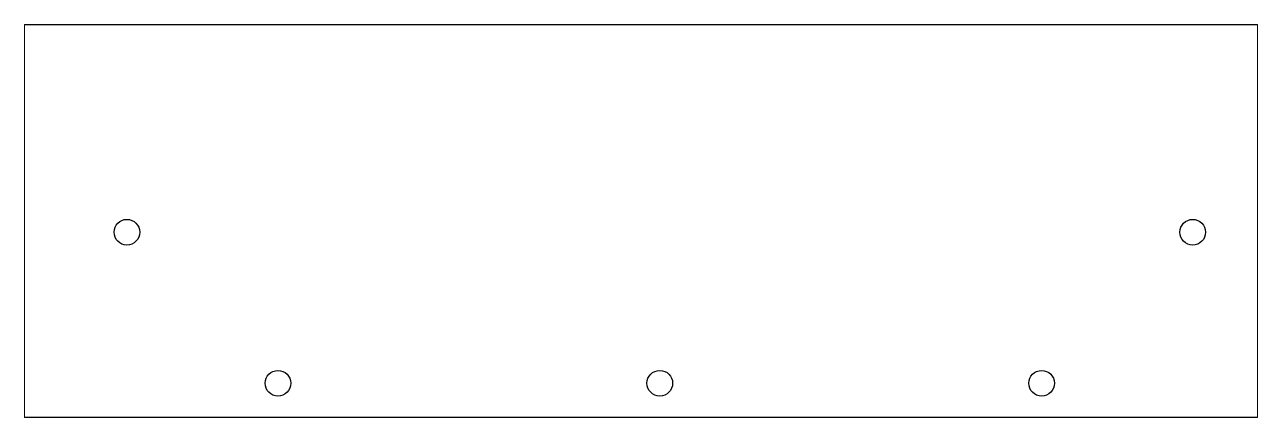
# Paper-space layout 'Layout1' of a CAD drawing. Header units: millimetres. Extents: x 0 to 257, y 57 to 138.
# The model-space entities are those that its viewports show. They can reach past a viewport. Long polylines and large blocks are cut down to what shows.
import ezdxf

# ---------------------------------------------------------------- set-up
doc = ezdxf.new("R2010")
doc.units = ezdxf.units.MM
doc.header["$LTSCALE"] = 10
doc.layers.add('GRAPHICS', color=1, linetype='Continuous')
doc.layers.add('MEMBERS', color=5, linetype='Continuous')

msp = doc.modelspace()

# ---------------------------------------------------------------- linework, layer by layer
at = {"layer": 'GRAPHICS', "color": 5, "linetype": 'Continuous'}
for centre in [(33.85, -3.71), (386.62, -3.71), (83.85, -53.71), (210.24, -53.71), (336.62, -53.71)]:
    msp.add_circle(centre, 4.25, dxfattribs=at)
at = {"layer": 'MEMBERS', "color": 3, "linetype": 'Continuous'}
for p, q in [((0, 64.98), (408.02, 65)), ((0, -65), (0, 64.98)), ((408.02, 65), (408.02, -65)), ((408.02, -65), (0, -65))]:
    msp.add_line(p, q, dxfattribs=at)

psp = doc.layouts.get("Layout1")

# ---------------------------------------------------------------- viewports
at = {"layer": '0'}
psp.add_viewport(center=(128.5, 97.5), size=(257, 81.8835), view_center_point=(204.01, 0), view_height=130, dxfattribs=at)

doc.saveas('drawing.dxf')
